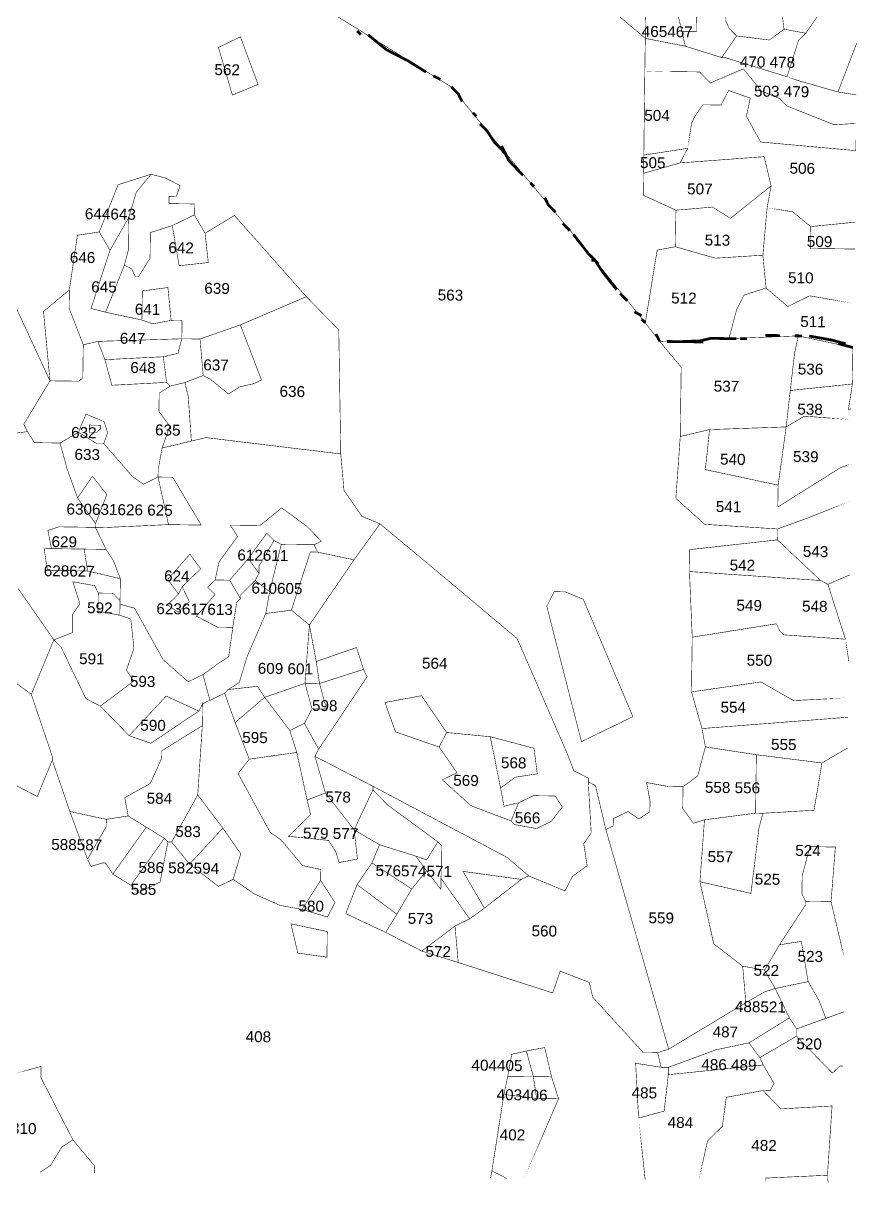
# Model space of a CAD drawing. Header units: metres. Extents: x 259278 to 277237, y 2171369 to 2185379.
# Drawn here: x 276242 to 277166, y 2171369 to 2172629 of the extents above; entities that cross this region are included whole.
import ezdxf

# ---------------------------------------------------------------- set-up
doc = ezdxf.new("R2010")
doc.units = ezdxf.units.M
doc.header["$MEASUREMENT"] = 0
for name, color, linetype in [('RIVER @ 1', 4, 'Continuous'), ('SURVEY NO.', 7, 'Continuous'), ('SURVEY PLOT BOUNDARY', 35, 'Continuous'), ('VILLAGE BOUNDARY', 212, 'Continuous')]:
    doc.layers.add(name, color=color, linetype=linetype)
doc.styles.add('PDF Arial', font='arial.ttf')

msp = doc.modelspace()

# ---------------------------------------------------------------- hatches: boundary and pattern name
at = {"layer": 'RIVER @ 1'}
h = msp.add_hatch(dxfattribs=at)
h.set_pattern_fill('DASH', color=256, scale=11.894434, angle=-0.7456)
h.set_pattern_definition([(359.25436, (257896.262, 2170850.366), (38.253085, 37.270174), [37.76483, -37.76483])])
edge = h.paths.add_edge_path()
edge.add_line((277165.7, 2174242.7), (277165.8, 2174247.5))
edge.add_line((277165.8, 2174247.5), (277094.3, 2174236.5))
edge.add_line((277094.3, 2174236.5), (276999, 2174225.9))
edge.add_line((276999, 2174225.9), (276955.4, 2174230.4))
edge.add_line((276955.4, 2174230.4), (276872.3, 2174239.4))
edge.add_line((276872.3, 2174239.4), (276702.2, 2174273.3))
edge.add_line((276702.2, 2174273.3), (276619.2, 2174294.3))
edge.add_line((276619.2, 2174294.3), (276559.9, 2174303))
edge.add_line((276559.9, 2174303), (276468.8, 2174312.1))
edge.add_line((276468.8, 2174312.1), (276397.5, 2174313))
edge.add_line((276397.5, 2174313), (276314.1, 2174302.2))
edge.add_line((276314.1, 2174302.2), (276274.3, 2174294.8))
edge.add_line((276274.3, 2174294.8), (276234.5, 2174279.4))
edge.add_line((276234.5, 2174279.4), (276202.4, 2174252.1))
edge.add_line((276202.4, 2174252.1), (276174.2, 2174216.8))
edge.add_line((276174.2, 2174216.8), (276142, 2174181.5))
edge.add_line((276142, 2174181.5), (276130, 2174173.7))
edge.add_line((276130, 2174173.7), (276126, 2174169.8))
edge.add_line((276126, 2174169.8), (276110, 2174158.1))
edge.add_line((276110, 2174158.1), (276038.3, 2174131.3))
edge.add_line((276038.3, 2174131.3), (275879.1, 2174085.8))
edge.add_line((275879.1, 2174085.8), (275719.8, 2174032.3))
edge.add_line((275719.8, 2174032.3), (275664, 2174009.3))
edge.add_line((275664, 2174009.3), (275624.1, 2173993.9))
edge.add_line((275624.1, 2173993.9), (275560.1, 2173947.2))
edge.add_line((275560.1, 2173947.2), (275544.1, 2173935.5))
edge.add_line((275544.1, 2173935.5), (275496, 2173896.5))
edge.add_line((275496, 2173896.5), (275459.9, 2173869.2))
edge.add_line((275459.9, 2173869.2), (275439.9, 2173849.6))
edge.add_line((275439.9, 2173849.6), (275420, 2173845.9))
edge.add_line((275420, 2173845.9), (275408.1, 2173846.1))
edge.add_line((275408.1, 2173846.1), (275396.4, 2173858.1))
edge.add_line((275396.4, 2173858.1), (275388.7, 2173882))
edge.add_line((275388.7, 2173882), (275377.5, 2173929.7))
edge.add_line((275377.5, 2173929.7), (275378.1, 2173981.3))
edge.add_line((275378.1, 2173981.3), (275387.4, 2174080.3))
edge.add_line((275387.4, 2174080.3), (275392.1, 2174139.7))
edge.add_line((275392.1, 2174139.7), (275393, 2174211.1))
edge.add_line((275393, 2174211.1), (275390.2, 2174298.4))
edge.add_line((275390.2, 2174298.4), (275391, 2174361.8))
edge.add_line((275391, 2174361.8), (275403.7, 2174421.1))
edge.add_line((275403.7, 2174421.1), (275424.2, 2174472.4))
edge.add_line((275424.2, 2174472.4), (275452.3, 2174520.8))
edge.add_line((275452.3, 2174520.8), (275460.7, 2174535.4))
edge.add_line((275460.7, 2174535.4), (275476.8, 2174555))
edge.add_line((275476.8, 2174555), (275480.9, 2174562.9))
edge.add_line((275480.9, 2174562.9), (275488.9, 2174574.7))
edge.add_line((275488.9, 2174574.7), (275505.3, 2174610.1))
edge.add_line((275505.3, 2174610.1), (275513.7, 2174649.7))
edge.add_line((275513.7, 2174649.7), (275514.6, 2174721))
edge.add_line((275514.6, 2174721), (275492.4, 2174840.3))
edge.add_line((275492.4, 2174840.3), (275446.7, 2174983.6))
edge.add_line((275446.7, 2174983.6), (275407.9, 2175047.6))
edge.add_line((275407.9, 2175047.6), (275357.3, 2175119.6))
edge.add_line((275357.3, 2175119.6), (275279, 2175196))
edge.add_line((275279, 2175196), (275208.6, 2175272.3))
edge.add_line((275208.6, 2175272.3), (275173.4, 2175312.4))
edge.add_line((275173.4, 2175312.4), (275177.3, 2175308.4))
edge.add_line((275177.3, 2175308.4), (275103.1, 2175392.6))
edge.add_line((275103.1, 2175392.6), (274982, 2175529))
edge.add_line((274982, 2175529), (274892.4, 2175657.1))
edge.add_line((274892.4, 2175657.1), (274853.7, 2175728.9))
edge.add_line((274853.7, 2175728.9), (274811.4, 2175824.7))
edge.add_line((274811.4, 2175824.7), (274773.2, 2175936.2))
edge.add_line((274773.2, 2175936.2), (274761.7, 2175972))
edge.add_line((274761.7, 2175972), (274754.8, 2175997.5))
edge.add_line((274754.8, 2175997.5), (274750.2, 2175996))
edge.add_line((274750.2, 2175996), (274698.1, 2175957))
edge.add_line((274698.1, 2175957), (274721, 2175889.3))
edge.add_line((274721, 2175889.3), (274744.1, 2175837.4))
edge.add_line((274744.1, 2175837.4), (274798.1, 2175721.7))
edge.add_line((274798.1, 2175721.7), (274805.9, 2175705.8))
edge.add_line((274805.9, 2175705.8), (274817.5, 2175685.8))
edge.add_line((274817.5, 2175685.8), (274863.9, 2175594))
edge.add_line((274863.9, 2175594), (274863.8, 2175590))
edge.add_line((274863.8, 2175590), (274871.6, 2175578))
edge.add_line((274871.6, 2175578), (274914.4, 2175518))
edge.add_line((274914.4, 2175518), (274996.2, 2175401.9))
edge.add_line((274996.2, 2175401.9), (275097.7, 2175285.6))
edge.add_line((275097.7, 2175285.6), (275183.8, 2175197.2))
edge.add_line((275183.8, 2175197.2), (275219, 2175161.1))
edge.add_line((275219, 2175161.1), (275281.7, 2175100.8))
edge.add_line((275281.7, 2175100.8), (275289.5, 2175092.8))
edge.add_line((275289.5, 2175092.8), (275324.6, 2175044.7))
edge.add_line((275324.6, 2175044.7), (275332.4, 2175036.7))
edge.add_line((275332.4, 2175036.7), (275355.8, 2175008.6))
edge.add_line((275355.8, 2175008.6), (275359.6, 2174992.7))
edge.add_line((275359.6, 2174992.7), (275375.1, 2174964.8))
edge.add_line((275375.1, 2174964.8), (275378.9, 2174952.8))
edge.add_line((275378.9, 2174952.8), (275401.9, 2174893))
edge.add_line((275401.9, 2174893), (275420.7, 2174817.4))
edge.add_line((275420.7, 2174817.4), (275424.3, 2174789.6))
edge.add_line((275424.3, 2174789.6), (275424.1, 2174769.8))
edge.add_line((275424.1, 2174769.8), (275427.6, 2174738))
edge.add_line((275427.6, 2174738), (275427.5, 2174726.1))
edge.add_line((275427.5, 2174726.1), (275422.9, 2174682.6))
edge.add_line((275422.9, 2174682.6), (275401.9, 2174591.6))
edge.add_line((275401.9, 2174591.6), (275381.3, 2174532.4))
edge.add_line((275381.3, 2174532.4), (275373, 2174500.8))
edge.add_line((275373, 2174500.8), (275364.5, 2174473.1))
edge.add_line((275364.5, 2174473.1), (275352.3, 2174433.7))
edge.add_line((275352.3, 2174433.7), (275343.9, 2174394.1))
edge.add_line((275343.9, 2174394.1), (275343.9, 2174398.1))
edge.add_line((275343.9, 2174398.1), (275326.9, 2174307.1))
edge.add_line((275326.9, 2174307.1), (275309.8, 2174216.1))
edge.add_line((275309.8, 2174216.1), (275309.8, 2174212.2))
edge.add_line((275309.8, 2174212.2), (275288.2, 2174077.6))
edge.add_line((275288.2, 2174077.6), (275279.4, 2174014.3))
edge.add_line((275279.4, 2174014.3), (275274.9, 2173970.7))
edge.add_line((275274.9, 2173970.7), (275274.9, 2173966.8))
edge.add_line((275274.9, 2173966.8), (275264.8, 2173804.3))
edge.add_line((275264.8, 2173804.3), (275260.1, 2173744.9))
edge.add_line((275260.1, 2173744.9), (275254.1, 2173590.3))
edge.add_line((275254.1, 2173590.3), (275245, 2173499.2))
edge.add_line((275245, 2173499.2), (275236.4, 2173451.7))
edge.add_line((275236.4, 2173451.7), (275236.4, 2173447.8))
edge.add_line((275236.4, 2173447.8), (275232, 2173416.1))
edge.add_line((275232, 2173416.1), (275207, 2173321.3))
edge.add_line((275207, 2173321.3), (275194.5, 2173277.8))
edge.add_line((275194.5, 2173277.8), (275190.3, 2173258))
edge.add_line((275190.3, 2173258), (275169.3, 2173167.1))
edge.add_line((275169.3, 2173167.1), (275152.3, 2173076.1))
edge.add_line((275152.3, 2173076.1), (275147.6, 2173040.8))
edge.add_line((275147.6, 2173040.8), (275143.4, 2173008.8))
edge.add_line((275143.4, 2173008.8), (275109.1, 2172807))
edge.add_line((275109.1, 2172807), (275095.7, 2172688.2))
edge.add_line((275095.7, 2172688.2), (275086.6, 2172601.1))
edge.add_line((275086.6, 2172601.1), (275086.2, 2172573.4))
edge.add_line((275086.2, 2172573.4), (275081.3, 2172502))
edge.add_line((275081.3, 2172502), (275084.7, 2172458.4))
edge.add_line((275084.7, 2172458.4), (275084.2, 2172418.7))
edge.add_line((275084.2, 2172418.7), (275091.4, 2172363.1))
edge.add_line((275091.4, 2172363.1), (275105.5, 2172224.1))
edge.add_line((275105.5, 2172224.1), (275127.2, 2172065.2))
edge.add_line((275127.2, 2172065.2), (275134.6, 2172025.5))
edge.add_line((275134.6, 2172025.5), (275164.6, 2171894.2))
edge.add_line((275164.6, 2171894.2), (275198.2, 2171735.2))
edge.add_line((275198.2, 2171735.2), (275213.4, 2171679.5))
edge.add_line((275213.4, 2171679.5), (275246.9, 2171512.5))
edge.add_line((275246.9, 2171512.5), (275246.9, 2171516.5))
edge.add_line((275246.9, 2171516.5), (275269.3, 2171409.1))
edge.add_line((275269.3, 2171409.1), (275271.2, 2171397.2))

# ---------------------------------------------------------------- linework, layer by layer
at = {"layer": 'SURVEY PLOT BOUNDARY', "lineweight": 18, "const_width": 0.595}
for points in [[(276971.1, 2172691.6), (276947.2, 2172687.9), (276947.1, 2172676), (276950.8, 2172660.1), (276950.7, 2172648.2), (276938.7, 2172644.4), (276918.9, 2172640.7), (276918.6, 2172620.9), (276918.5, 2172613), (276851.8, 2172669.3), (276876, 2172696.8), (276900, 2172712.3), (276920, 2172724), (276936, 2172735.7), (276955.8, 2172735.4)], [(276958.3, 2172620.4), (276954.5, 2172636.3), (276950.7, 2172648.2), (276950.8, 2172660.1), (276947.1, 2172676), (276947.2, 2172687.9), (276971.1, 2172691.6), (276971, 2172687.6), (276991, 2172699.3), (276995, 2172703.2), (276994.8, 2172687.3), (276986.6, 2172667.6), (276990.5, 2172659.6), (276990.3, 2172647.7), (276974.4, 2172644), (276974.1, 2172620.2)], [(277002.9, 2172703.1), (277002.9, 2172699.1), (277006.6, 2172675.3), (277006.3, 2172655.4), (277006.1, 2172639.6), (277006, 2172635.6), (277006, 2172631.7), (277009.8, 2172623.7), (277017.7, 2172615.6), (277001.5, 2172592.1), (276962, 2172604.5), (276958.3, 2172620.4), (276974.1, 2172620.2), (276974.4, 2172644), (276990.3, 2172647.7), (276990.5, 2172659.6), (276986.6, 2172667.6), (276994.8, 2172687.3), (276995, 2172703.2), (277003, 2172707)], [(277145.1, 2172657.6), (277109.2, 2172642.2), (277093, 2172618.6), (277069.3, 2172622.9), (277065.7, 2172650.7), (277049.8, 2172650.9), (277042.1, 2172666.9), (277026.3, 2172667.1), (277022.4, 2172675.1), (277034.4, 2172682.8), (277054.2, 2172682.6), (277149.2, 2172669.4)], [(277049.8, 2172650.9), (277065.7, 2172650.7), (277069.3, 2172622.9), (277053.3, 2172611.2), (277017.7, 2172615.6), (277009.8, 2172623.7), (277006, 2172631.7), (277006, 2172635.6), (277006.1, 2172639.6), (277026.2, 2172659.1), (277033.9, 2172647.1)], [(276918.5, 2172613), (276918.6, 2172620.9), (276918.9, 2172640.7), (276938.7, 2172644.4), (276950.7, 2172648.2), (276954.5, 2172636.3), (276958.3, 2172620.4), (276962, 2172604.5)], [(276497.6, 2172562.9), (276478.4, 2172614.7), (276454.5, 2172603.1), (276469.7, 2172551.4)], [(276497.6, 2172562.9), (276469.7, 2172551.4), (276454.5, 2172603.1), (276478.4, 2172614.7)], [(277093, 2172618.6), (277085, 2172610.8), (277072.6, 2172571.3), (277005.5, 2172592), (277001.5, 2172592.1), (277017.7, 2172615.6), (277053.3, 2172611.2), (277069.3, 2172622.9)], [(277072.6, 2172571.3), (277084.4, 2172567.2), (277127.9, 2172554.7), (277147.7, 2172551.6), (277127.9, 2172554.7), (277148.4, 2172608), (277127.9, 2172554.7), (277084.4, 2172567.2)], [(276918, 2172577.3), (276977.5, 2172576.5), (276989.2, 2172564.5), (277025.1, 2172579.9), (277044.6, 2172555.8), (277064.4, 2172547.6), (277072.2, 2172539.6), (277123.5, 2172519.1), (277147.3, 2172520.5), (277123.5, 2172519.1), (277072.2, 2172539.6), (277064.4, 2172547.6), (277044.6, 2172555.8), (277025.1, 2172579.9), (276989.2, 2172564.5), (276977.5, 2172576.5)], [(276964.5, 2172493.4), (276968.9, 2172521.1), (276972.9, 2172529), (276981, 2172540.8), (277000.8, 2172540.5), (277009, 2172556.3), (277032.6, 2172548), (277028.4, 2172528.3), (277043.9, 2172500.3), (277146.9, 2172491), (277147, 2172502.9), (277146.9, 2172491), (277043.9, 2172500.3), (277028.4, 2172528.3), (277032.6, 2172548), (277009, 2172556.3), (277000.8, 2172540.5), (276981, 2172540.8), (276972.9, 2172529), (276968.9, 2172521.1)], [(276956.4, 2172477.6), (276916.6, 2172466.3), (276916.9, 2172486.1), (276964.5, 2172493.4)], [(277055.2, 2172452.6), (277011.1, 2172417.4), (276991.5, 2172429.6), (276951.8, 2172426.2), (276916.3, 2172442.5), (276916.6, 2172466.3), (276956.4, 2172477.6), (277047.7, 2172484.4)], [(276325, 2172402.6), (276345.5, 2172453.9), (276381.3, 2172465.3), (276365.2, 2172445.7), (276356.9, 2172418), (276336.6, 2172382.6)], [(276428.3, 2172421.1), (276404.4, 2172409.5), (276380.5, 2172401.9), (276380.2, 2172374.1), (276368, 2172354.4), (276364, 2172354.5), (276360.2, 2172362.5), (276352.3, 2172366.5), (276356.5, 2172382.3), (276356.9, 2172418), (276365.2, 2172445.7), (276381.3, 2172465.3), (276397.1, 2172461.1), (276412.9, 2172453), (276408.8, 2172441.1), (276400.8, 2172441.3), (276400.7, 2172433.3), (276428.5, 2172433)], [(277050.9, 2172428.8), (277046.3, 2172377.3), (276994.7, 2172374), (276951.2, 2172386.5), (276951.8, 2172426.2), (276991.5, 2172429.6), (277011.1, 2172417.4), (277055.2, 2172452.6)], [(277050.9, 2172428.8), (277078.6, 2172424.5), (277098.2, 2172408.4), (277097.9, 2172384.6), (277145.5, 2172384), (277097.9, 2172384.6), (277098.2, 2172408.4), (277145.9, 2172413.1), (277098.2, 2172408.4), (277078.6, 2172424.5)], [(276352.3, 2172366.5), (276331.8, 2172315.3), (276316, 2172319.4), (276336.6, 2172382.6), (276356.9, 2172418), (276356.5, 2172382.3)], [(276550.1, 2172332.2), (276478.3, 2172301.5), (276434.5, 2172286.2), (276414.7, 2172286.4), (276415, 2172306.2), (276403.1, 2172306.4), (276399.6, 2172342.1), (276371.8, 2172338.5), (276371.3, 2172306.8), (276331.8, 2172315.3), (276352.3, 2172366.5), (276360.2, 2172362.5), (276364, 2172354.5), (276368, 2172354.4), (276380.2, 2172374.1), (276380.5, 2172401.9), (276404.4, 2172409.5), (276411.8, 2172365.8), (276443.5, 2172369.3), (276440, 2172401.1), (276471.9, 2172420.5)], [(276440, 2172401.1), (276443.5, 2172369.3), (276411.8, 2172365.8), (276404.4, 2172409.5), (276428.3, 2172421.1)], [(276323.5, 2172283.6), (276307.6, 2172279.9), (276292.2, 2172319.7), (276292.5, 2172339.6), (276301.2, 2172398.9), (276325, 2172402.6), (276336.6, 2172382.6), (276316, 2172319.4), (276331.8, 2172315.3), (276371.3, 2172306.8), (276383.2, 2172302.7), (276403.1, 2172306.4), (276415, 2172306.2), (276414.7, 2172286.4)], [(277009.4, 2172286.6), (276934.1, 2172283.6), (276918.5, 2172303.7), (276931.4, 2172382.8), (276951.2, 2172386.5), (276994.7, 2172374), (277046.3, 2172377.3), (277049.8, 2172341.6), (277025.9, 2172334), (277017.8, 2172318.2)], [(276307.6, 2172279.9), (276307.1, 2172244.2), (276303.1, 2172240.3), (276279.3, 2172240.6), (276271.4, 2172240.7), (276264.4, 2172316.1), (276292.5, 2172339.6), (276292.2, 2172319.7)], [(276403.1, 2172306.4), (276383.2, 2172302.7), (276371.3, 2172306.8), (276371.8, 2172338.5), (276399.6, 2172342.1)], [(277144.7, 2172324.8), (277097.3, 2172333.1), (277073.3, 2172321.5), (277049.8, 2172341.6), (277073.3, 2172321.5), (277097.3, 2172333.1)], [(276587.5, 2172161.2), (276441, 2172179), (276425.1, 2172175.2), (276421.8, 2172222.9), (276418, 2172238.8), (276438, 2172246.5), (276445.8, 2172242.4), (276465.5, 2172226.3), (276477.4, 2172234.1), (276493.4, 2172237.8), (276501.3, 2172241.7), (276478.3, 2172301.5), (276550.1, 2172332.2), (276585.3, 2172296.1)], [(276434.5, 2172286.2), (276478.3, 2172301.5), (276501.3, 2172241.7), (276493.4, 2172237.8), (276477.4, 2172234.1), (276465.5, 2172226.3), (276445.8, 2172242.4), (276438, 2172246.5)], [(276394.6, 2172266.9), (276331.1, 2172263.7), (276323.5, 2172283.6), (276414.7, 2172286.4), (276410.5, 2172270.6)], [(276434.5, 2172286.2), (276438, 2172246.5), (276418, 2172238.8), (276402.1, 2172235), (276398.2, 2172239), (276394.6, 2172266.9), (276410.5, 2172270.6), (276414.7, 2172286.4)], [(277076.1, 2172230.2), (277071.6, 2172190.6), (276988.3, 2172187.7), (276956.5, 2172180.2), (276957.5, 2172255.6), (276934.1, 2172283.6), (277009.4, 2172286.6), (277084.8, 2172289.6), (277080.6, 2172269.8)], [(277143.6, 2172237.3), (277076.1, 2172230.2), (277080.6, 2172269.8), (277084.8, 2172289.6), (277144.1, 2172276.9), (277144, 2172269)], [(276402.1, 2172235), (276390.1, 2172227.3), (276389.9, 2172207.4), (276401.6, 2172191.4), (276393.3, 2172167.7), (276389, 2172144), (276388.9, 2172136.1), (276373, 2172128.3), (276361.2, 2172136.4), (276329.9, 2172172.5), (276334.1, 2172184.4), (276330.3, 2172196.3), (276310.5, 2172204.5), (276302.4, 2172184.8), (276282.4, 2172173.1), (276254.6, 2172173.5), (276246.9, 2172185.5), (276243, 2172193.5), (276271.4, 2172240.7), (276279.3, 2172240.6), (276303.1, 2172240.3), (276307.1, 2172244.2), (276307.6, 2172279.9), (276323.5, 2172283.6), (276331.1, 2172263.7), (276338.7, 2172235.9), (276398.2, 2172239)], [(276398.2, 2172239), (276338.7, 2172235.9), (276331.1, 2172263.7), (276394.6, 2172266.9)], [(276393.3, 2172167.7), (276401.6, 2172191.4), (276389.9, 2172207.4), (276390.1, 2172227.3), (276402.1, 2172235), (276418, 2172238.8), (276421.8, 2172222.9), (276425.1, 2172175.2)], [(277143.2, 2172210.4), (277139.3, 2172209.6), (277143.6, 2172237.3), (277139.3, 2172209.6)], [(276330.3, 2172196.3), (276334.1, 2172184.4), (276329.9, 2172172.5), (276322, 2172172.6), (276302.4, 2172184.8), (276310.5, 2172204.5)], [(277143.1, 2172198.4), (277091.6, 2172202.3), (277071.6, 2172190.6), (277091.6, 2172202.3)], [(276388.9, 2172136.1), (276400.2, 2172084.4), (276332.7, 2172081.3), (276320.8, 2172081.4), (276320.9, 2172085.4), (276333.2, 2172117), (276317.6, 2172137), (276301.4, 2172113.4), (276289.9, 2172145.3), (276282.4, 2172173.1), (276302.4, 2172184.8), (276322, 2172172.6), (276329.9, 2172172.5), (276361.2, 2172136.4), (276373, 2172128.3)], [(276326.2, 2172188.4), (276326.2, 2172192.4), (276314.3, 2172192.6), (276314.2, 2172184.6), (276322.2, 2172184.5)], [(276326.2, 2172188.4), (276322.2, 2172184.5), (276314.2, 2172184.6), (276314.3, 2172192.6), (276326.2, 2172192.4)], [(277062.9, 2172127.3), (276983.8, 2172144.2), (276988.3, 2172187.7), (277071.6, 2172190.6)], [(276587.5, 2172161.2), (276591, 2172121.5), (276610.4, 2172093.5), (276630.1, 2172085.3), (276601.9, 2172046.1), (276562.3, 2172054.5), (276558.5, 2172062.5), (276566.5, 2172066.3), (276550.8, 2172082.4), (276523.3, 2172102.6), (276499.3, 2172083.1), (276467.6, 2172083.5), (276475.3, 2172071.5), (276455.2, 2172044), (276450.9, 2172024.2), (276442.9, 2172016.4), (276450.7, 2172008.4), (276430.6, 2171984.8), (276454.2, 2171972.6), (276470.1, 2171972.4), (276465.7, 2171940.8), (276453.7, 2171933), (276437.7, 2171921.3), (276421.7, 2171913.6), (276394.3, 2171937.7), (276363.3, 2171993.6), (276347.5, 2171997.8), (276347.6, 2172001.8), (276347.9, 2172025.6), (276340.2, 2172045.5), (276332.4, 2172057.5), (276320.8, 2172081.4), (276332.7, 2172081.3), (276400.2, 2172084.4), (276435.8, 2172083.9), (276404.8, 2172135.9), (276388.9, 2172136.1), (276389, 2172144), (276393.3, 2172167.7), (276425.1, 2172175.2), (276441, 2172179)], [(277142.5, 2172150.5), (277130.5, 2172146.2), (277062.5, 2172103.5), (277062.9, 2172127.3), (277062.5, 2172103.5), (277130.5, 2172146.2)], [(276320.9, 2172085.4), (276301.4, 2172113.4), (276317.6, 2172137), (276333.2, 2172117)], [(276400.2, 2172084.4), (276388.9, 2172136.1), (276404.8, 2172135.9), (276435.8, 2172083.9)], [(277141.9, 2172110.2), (277094.1, 2172091.2), (277062.2, 2172079.7), (277094.1, 2172091.2)], [(276558.5, 2172062.5), (276522.8, 2172062.9), (276514.9, 2172067), (276507.1, 2172075), (276486.9, 2172047.5), (276466.8, 2172024), (276450.9, 2172024.2), (276455.2, 2172044), (276475.3, 2172071.5), (276467.6, 2172083.5), (276499.3, 2172083.1), (276523.3, 2172102.6), (276550.8, 2172082.4), (276566.5, 2172066.3)], [(276856.5, 2171804.8), (276859.7, 2171749.3), (276851.6, 2171737.5), (276855.3, 2171713.6), (276839.3, 2171701.9), (276831.1, 2171686.2), (276791.7, 2171702.6), (276768.2, 2171722.7), (276622.5, 2171799.9), (276559.4, 2171832.5), (276563.5, 2171840.3), (276616.1, 2171919), (276612.2, 2171927), (276604.6, 2171950.8), (276560.8, 2171935.6), (276553.4, 2171975.3), (276601.9, 2172046.1), (276630.1, 2172085.3), (276692.9, 2172033), (276779.2, 2171960.5), (276833.1, 2171836.8), (276840.8, 2171816.9), (276856.5, 2171808.8)], [(276320.8, 2172081.4), (276332.4, 2172057.5), (276308.6, 2172057.8), (276273, 2172058.3), (276269.2, 2172078.1), (276281.2, 2172082)], [(276514.9, 2172067), (276498.7, 2172039.5), (276498.6, 2172031.5), (276486.9, 2172047.5), (276507.1, 2172075)], [(276308.6, 2172057.8), (276312.3, 2172034), (276268.7, 2172034.5), (276265, 2172058.4), (276273, 2172058.3)], [(276332.4, 2172057.5), (276340.2, 2172045.5), (276347.9, 2172025.6), (276312.3, 2172034), (276308.6, 2172057.8)], [(276522.8, 2172062.9), (276510.2, 2172011.6), (276494.5, 2172023.7), (276498.6, 2172031.5), (276498.7, 2172039.5), (276514.9, 2172067)], [(276562.3, 2172054.5), (276554.4, 2172054.6), (276533.8, 2171991.4), (276506, 2171987.8), (276510.2, 2172011.6), (276522.8, 2172062.9), (276558.5, 2172062.5)], [(277109.1, 2172023.6), (276966.5, 2172033.4), (276966.8, 2172057.2), (277062.1, 2172067.8)], [(276411.1, 2172008.9), (276399, 2171997.1), (276410.8, 2171989.1), (276414.8, 2171993), (276422.9, 2172000.8), (276419, 2172008.8), (276415.1, 2172016.8), (276435.2, 2172036.3), (276423.5, 2172052.3), (276399.4, 2172024.9)], [(276415.1, 2172016.8), (276411.1, 2172008.9), (276399.4, 2172024.9), (276423.5, 2172052.3), (276435.2, 2172036.3)], [(276498.6, 2172031.5), (276494.5, 2172023.7), (276486.5, 2172015.8), (276478.5, 2172008), (276478.4, 2172004), (276466.8, 2172024), (276486.9, 2172047.5)], [(276601.9, 2172046.1), (276553.4, 2171975.3), (276533.8, 2171991.4), (276554.4, 2172054.6), (276562.3, 2172054.5)], [(277117, 2172019.5), (277136, 2171959.8), (277068.7, 2171964.6), (277064.8, 2171968.7), (277060.9, 2171976.6), (276969.5, 2171962), (276966.5, 2172033.4), (277109.1, 2172023.6)], [(276347.3, 2171985.9), (276359.2, 2171981.8), (276362.7, 2171950), (276354.5, 2171926.3), (276362.3, 2171914.3), (276326.2, 2171887.1), (276310.5, 2171895.2), (276283.5, 2171951.1), (276275.6, 2171959.1), (276295.6, 2171966.8), (276295.8, 2171986.6), (276303.9, 2171998.4), (276296.3, 2172022.3), (276320, 2172018), (276323.9, 2172010), (276323.6, 2171990.2)], [(276466.8, 2172024), (276478.4, 2172004), (276474.4, 2172000.1), (276470.1, 2171972.4), (276454.2, 2171972.6), (276430.6, 2171984.8), (276450.7, 2172008.4), (276442.9, 2172016.4), (276450.9, 2172024.2)], [(276510.2, 2172011.6), (276506, 2171987.8), (276485.5, 2171940.5), (276477.2, 2171912.8), (276465.2, 2171905.1), (276461.2, 2171901.2), (276445.3, 2171893.4), (276437.7, 2171921.3), (276453.7, 2171933), (276465.7, 2171940.8), (276470.1, 2171972.4), (276474.4, 2172000.1), (276478.4, 2172004), (276478.5, 2172008), (276486.5, 2172015.8), (276494.5, 2172023.7)], [(276347.5, 2171997.8), (276347.3, 2171985.9), (276323.6, 2171990.2), (276323.9, 2172010), (276339.7, 2172009.8), (276347.6, 2172001.8)], [(276411.1, 2172008.9), (276415.1, 2172016.8), (276419, 2172008.8), (276422.9, 2172000.8), (276414.8, 2171993), (276410.8, 2171989.1), (276399, 2171997.1)], [(276905, 2171875.6), (276851.1, 2172003.2), (276831.4, 2172011.3), (276819.5, 2172011.5), (276811.4, 2171995.7), (276849.1, 2171848.5)], [(276905, 2171875.6), (276849.1, 2171848.5), (276811.4, 2171995.7), (276819.5, 2172011.5), (276831.4, 2172011.3), (276851.1, 2172003.2)], [(276437.7, 2171921.3), (276445.3, 2171893.4), (276437.3, 2171889.6), (276433.2, 2171881.7), (276397.7, 2171898), (276357.5, 2171854.9), (276326.2, 2171887.1), (276362.3, 2171914.3), (276354.5, 2171926.3), (276362.7, 2171950), (276359.2, 2171981.8), (276347.3, 2171985.9), (276347.5, 2171997.8), (276363.3, 2171993.6), (276394.3, 2171937.7), (276421.7, 2171913.6)], [(276553.4, 2171975.3), (276548.6, 2171911.9), (276504.8, 2171896.6), (276497, 2171908.6), (276465.2, 2171905.1), (276477.2, 2171912.8), (276485.5, 2171940.5), (276506, 2171987.8), (276533.8, 2171991.4)], [(276560.8, 2171935.6), (276564.4, 2171911.7), (276548.6, 2171911.9), (276553.4, 2171975.3)], [(276357.5, 2171854.9), (276381.2, 2171846.7), (276433.2, 2171881.7), (276437.3, 2171889.6), (276437, 2171865.8), (276393, 2171838.6), (276392.9, 2171830.7), (276380.6, 2171803.1), (276352.7, 2171787.6), (276356.4, 2171767.7), (276332.6, 2171764), (276293, 2171772.5), (276273.9, 2171828.3), (276274, 2171832.2), (276251.1, 2171899.9), (276275.6, 2171959.1), (276283.5, 2171951.1), (276310.5, 2171895.2), (276326.2, 2171887.1)], [(277136, 2171959.8), (277139.7, 2171936)], [(276612.2, 2171927), (276564.4, 2171911.7), (276560.8, 2171935.6), (276604.6, 2171950.8)], [(276196.1, 2171940.3), (276251.1, 2171899.9), (276274, 2171832.2), (276273.9, 2171828.3), (276257.6, 2171788.8), (276218.2, 2171809.2), (276206.1, 2171797.4), (276187.2, 2171869), (276172.2, 2171936.6), (276188, 2171928.5)], [(276548, 2171868.3), (276556.2, 2171884.1), (276572, 2171883.9), (276564.4, 2171911.7), (276612.2, 2171927), (276616.1, 2171919), (276563.5, 2171840.3)], [(276504.8, 2171896.6), (276472.7, 2171869.3), (276461.2, 2171901.2), (276465.2, 2171905.1), (276497, 2171908.6)], [(276532.1, 2171860.6), (276504.8, 2171896.6), (276548.6, 2171911.9), (276556.2, 2171884.1), (276548, 2171868.3)], [(276556.2, 2171884.1), (276548.6, 2171911.9), (276564.4, 2171911.7), (276572, 2171883.9)], [(277139.1, 2171896.1), (277079.6, 2171893.1), (277044.2, 2171913.4), (276968.7, 2171902.5), (277044.2, 2171913.4), (277079.6, 2171893.1)], [(276433.2, 2171881.7), (276381.2, 2171846.7), (276357.5, 2171854.9), (276397.7, 2171898)], [(276565.6, 2171697.6), (276545.4, 2171666.1), (276521.7, 2171670.4), (276494.1, 2171682.6), (276482.3, 2171690.7), (276470.5, 2171698.8), (276478.8, 2171726.5), (276459.3, 2171754.5), (276432, 2171790.5), (276437, 2171865.8), (276437.3, 2171889.6), (276445.3, 2171893.4), (276461.2, 2171901.2), (276472.7, 2171869.3), (276488, 2171829.4), (276475.9, 2171813.7), (276510.8, 2171749.8), (276522.6, 2171741.7), (276546, 2171713.7), (276565.8, 2171709.5)], [(276539.7, 2171836.7), (276488, 2171829.4), (276472.7, 2171869.3), (276504.8, 2171896.6), (276532.1, 2171860.6)], [(276702.5, 2171858.4), (276694.4, 2171842.6), (276647, 2171859.1), (276635.5, 2171891), (276675.3, 2171898.4)], [(276694.4, 2171842.6), (276713.8, 2171814.6), (276697.9, 2171806.9), (276729.2, 2171778.7), (276772.6, 2171762.3), (276776.5, 2171758.3), (276800.3, 2171754), (276816.2, 2171761.7), (276828.3, 2171777.4), (276820.6, 2171789.4), (276796.8, 2171789.7), (276780.8, 2171782), (276764.9, 2171778.2), (276761.2, 2171798.1), (276777.2, 2171809.8), (276801.1, 2171813.5), (276797.5, 2171841.3), (276750, 2171853.8), (276702.5, 2171858.4), (276675.3, 2171898.4), (276635.5, 2171891), (276647, 2171859.1)], [(276570.8, 2171792.7), (276550.9, 2171785), (276539.7, 2171836.7), (276532.1, 2171860.6), (276548, 2171868.3), (276563.5, 2171840.3), (276559.4, 2171832.5)], [(276432, 2171790.5), (276403.6, 2171739.3), (276399.6, 2171739.4), (276395.7, 2171743.4), (276376.1, 2171755.5), (276356.4, 2171767.7), (276352.7, 2171787.6), (276380.6, 2171803.1), (276392.9, 2171830.7), (276393, 2171838.6), (276437, 2171865.8)], [(276750, 2171853.8), (276761.2, 2171798.1), (276764.9, 2171778.2), (276780.8, 2171782), (276772.6, 2171762.3), (276729.2, 2171778.7), (276697.9, 2171806.9), (276713.8, 2171814.6), (276694.4, 2171842.6), (276702.5, 2171858.4)], [(276761.2, 2171798.1), (276750, 2171853.8), (276797.5, 2171841.3), (276801.1, 2171813.5), (276777.2, 2171809.8)], [(276622.4, 2171796), (276602, 2171752.6), (276570.8, 2171792.7), (276559.4, 2171832.5), (276622.5, 2171799.9)], [(277038.4, 2171770.7), (276982.8, 2171763.5), (276970.8, 2171759.7), (276959.2, 2171775.7), (276959.5, 2171799.5), (276975.5, 2171811.2), (276983.8, 2171842.8), (277039.2, 2171834.2)], [(277110.5, 2171825.3), (277101.9, 2171773.9), (277046.3, 2171770.6), (277038.4, 2171770.7), (277039.2, 2171834.2)], [(276605.6, 2171720.8), (276585.7, 2171717.1), (276581.9, 2171729.1), (276574.1, 2171741.1), (276530.6, 2171745.6), (276554.7, 2171769.1), (276550.9, 2171785), (276570.8, 2171792.7), (276602, 2171752.6)], [(276693, 2171739.5), (276680.9, 2171719.9), (276669.1, 2171724), (276629.6, 2171736.4), (276602, 2171752.6), (276622.4, 2171796), (276638.1, 2171779.9), (276665.6, 2171759.7)], [(276791.7, 2171702.6), (276783.7, 2171698.7), (276720.4, 2171707.4), (276743.6, 2171667.5), (276727.6, 2171655.8), (276696.5, 2171699.8), (276697, 2171735.5), (276693, 2171739.5), (276665.6, 2171759.7), (276638.1, 2171779.9), (276622.4, 2171796), (276622.5, 2171799.9), (276768.2, 2171722.7)], [(276875.6, 2171753), (276943.9, 2171514.2), (276931.9, 2171510.4), (276916.1, 2171510.6), (276861.3, 2171570.8), (276857.6, 2171586.7), (276826, 2171599), (276817.8, 2171575.3), (276715.1, 2171608.4), (276711.7, 2171648.1), (276727.6, 2171655.8), (276743.6, 2171667.5), (276783.7, 2171698.7), (276791.7, 2171702.6), (276831.1, 2171686.2), (276839.3, 2171701.9), (276855.3, 2171713.6), (276851.6, 2171737.5), (276859.7, 2171749.3), (276856.5, 2171804.8), (276864.3, 2171800.7)], [(277027.8, 2171564.7), (276943.9, 2171514.2), (276875.6, 2171753), (276883.6, 2171756.9), (276883.7, 2171764.8), (276899.6, 2171772.5), (276911.4, 2171764.4), (276923.4, 2171772.2), (276923.6, 2171784.1), (276919.9, 2171804), (276943.6, 2171799.7), (276959.5, 2171799.5), (276959.2, 2171775.7), (276970.8, 2171759.7), (276982.8, 2171763.5), (276977.9, 2171696.2), (276992.9, 2171628.6), (277024.3, 2171604.4)], [(276459.3, 2171754.5), (276423.1, 2171715.3), (276403.6, 2171739.3), (276432, 2171790.5)], [(276772.6, 2171762.3), (276780.8, 2171782), (276796.8, 2171789.7), (276820.6, 2171789.4), (276828.3, 2171777.4), (276816.2, 2171761.7), (276800.3, 2171754), (276776.5, 2171758.3)], [(276332.5, 2171756.1), (276312.2, 2171720.7), (276293, 2171772.5), (276332.6, 2171764)], [(276376.1, 2171755.5), (276339.7, 2171704.5), (276331.9, 2171716.5), (276328, 2171716.5), (276316, 2171712.7), (276312.2, 2171720.7), (276332.5, 2171756.1), (276332.6, 2171764), (276356.4, 2171767.7)], [(276977.9, 2171696.2), (276982.8, 2171763.5), (277038.4, 2171770.7), (277046.3, 2171770.6), (277042.1, 2171754.8), (277033.3, 2171683.5)], [(276395.7, 2171743.4), (276359.4, 2171692.3), (276339.7, 2171704.5), (276376.1, 2171755.5)], [(276391.1, 2171695.9), (276367.2, 2171684.3), (276359.4, 2171692.3), (276395.7, 2171743.4), (276399.6, 2171739.4)], [(276470.5, 2171698.8), (276454.5, 2171691.1), (276423.1, 2171715.3), (276459.3, 2171754.5), (276478.8, 2171726.5)], [(276680.7, 2171708), (276664.6, 2171688.3), (276621.4, 2171716.7), (276629.6, 2171736.4), (276669.1, 2171724)], [(276696.5, 2171699.8), (276696.3, 2171687.9), (276680.7, 2171708), (276669.1, 2171724), (276680.9, 2171719.9), (276693, 2171739.5), (276697, 2171735.5)], [(277135.4, 2171610.8), (277127.9, 2171642.7), (277120.4, 2171674.5), (277125.1, 2171733.9), (277097.4, 2171734.3), (277089, 2171702.6), (277088.8, 2171682.8), (277092.7, 2171674.8), (277092.6, 2171670.9), (277064.3, 2171627.6), (277092.6, 2171670.9), (277092.7, 2171674.8), (277120.4, 2171674.5), (277127.9, 2171642.7)], [(277120.4, 2171674.5), (277092.7, 2171674.8), (277088.8, 2171682.8), (277089, 2171702.6), (277097.4, 2171734.3), (277125.1, 2171733.9)], [(276664.6, 2171688.3), (276648.4, 2171660.8), (276605.2, 2171693.1), (276621.4, 2171716.7)], [(276680.7, 2171708), (276696.3, 2171687.9), (276696.5, 2171699.8), (276727.6, 2171655.8), (276711.7, 2171648.1), (276675.6, 2171620.8), (276636.3, 2171641.1), (276648.4, 2171660.8), (276664.6, 2171688.3)], [(276783.7, 2171698.7), (276743.6, 2171667.5), (276720.4, 2171707.4)], [(276581.2, 2171673.6), (276573, 2171657.8), (276545.4, 2171666.1), (276565.6, 2171697.6)], [(276648.4, 2171660.8), (276636.3, 2171641.1), (276592.9, 2171661.5), (276605.2, 2171693.1)], [(276533.3, 2171650.4), (276540.8, 2171618.6), (276572.5, 2171614.2), (276572.8, 2171642)], [(276572.8, 2171642), (276572.5, 2171614.2), (276540.8, 2171618.6), (276533.3, 2171650.4)], [(276711.7, 2171648.1), (276715.1, 2171608.4), (276675.6, 2171620.8)], [(277095.5, 2171587.6), (277059.7, 2171580.1), (277048.1, 2171600.1), (277064.3, 2171627.6), (277088.1, 2171631.3)], [(277059.7, 2171580.1), (277047.8, 2171576.3), (277027.8, 2171564.7), (277024.3, 2171604.4), (277048.1, 2171600.1)], [(276995.4, 2171513.5), (276943.6, 2171494.4), (276935.7, 2171494.5), (276931.9, 2171510.4), (276943.9, 2171514.2), (277027.8, 2171564.7), (277047.8, 2171576.3), (277059.7, 2171580.1), (277075.1, 2171548.2), (277031.2, 2171521)], [(277114.8, 2171547.7), (277082.9, 2171536.2), (277075.1, 2171548.2), (277059.7, 2171580.1), (277095.5, 2171587.6), (277107.1, 2171567.6)], [(277042.9, 2171505), (277031.2, 2171521), (277075.1, 2171548.2), (277082.9, 2171536.2), (277082.8, 2171528.2)], [(277133.9, 2171495.9), (277130, 2171495.9), (277121.9, 2171488.1), (277082.8, 2171528.2), (277121.9, 2171488.1), (277130, 2171495.9)], [(276786.7, 2171373.5), (276824.2, 2171460.2), (276800.4, 2171460.5), (276764.8, 2171465), (276751.8, 2171381.9), (276767.6, 2171373.7), (276751.8, 2171381.9), (276750.3, 2171374), (276751.8, 2171381.9), (276764.8, 2171465), (276769, 2171484.7), (276773.3, 2171508.5), (276789.2, 2171512.2), (276809.1, 2171515.9), (276816.6, 2171484.1), (276824.2, 2171460.2)], [(276809.1, 2171515.9), (276816.6, 2171484.1), (276796.8, 2171484.4), (276789.2, 2171512.2)], [(277046.7, 2171497), (276943.5, 2171486.4), (276943.6, 2171494.4), (276995.4, 2171513.5), (277031.2, 2171521), (277042.9, 2171505)], [(276789.2, 2171512.2), (276796.8, 2171484.4), (276769, 2171484.7), (276773.3, 2171508.5)], [(276939, 2171446.8), (276911.2, 2171439.3), (276908, 2171498.8), (276935.7, 2171494.5), (276943.6, 2171494.4), (276943.5, 2171486.4)], [(276796.8, 2171484.4), (276800.4, 2171460.5), (276764.8, 2171465), (276769, 2171484.7)], [(276816.6, 2171484.1), (276824.2, 2171460.2), (276800.4, 2171460.5), (276796.8, 2171484.4)], [(276976.4, 2171371), (276986.2, 2171414.5), (277002.2, 2171430.2), (277006.6, 2171461.8), (277046.4, 2171469.2), (277006.6, 2171461.8), (277002.2, 2171430.2), (276986.2, 2171414.5)], [(276911.2, 2171439.3), (276918.4, 2171371.8)]]:
    msp.add_lwpolyline(points, close=True, dxfattribs=at)
for points in [[(276530.7, 2172669.6), (276707.7, 2172560.2), (276746.7, 2172512.1), (276863.8, 2172371.8), (276918.5, 2172303.7), (276934.1, 2172283.6), (276957.5, 2172255.6), (276956.5, 2172180.2), (276951.7, 2172112.9), (276983, 2172084.7), (277062.2, 2172079.7), (277062.1, 2172067.8), (276966.8, 2172057.2), (276966.5, 2172033.4), (276969.5, 2171962), (276968.7, 2171902.5), (276980.1, 2171862.7), (276983.8, 2171842.8), (276975.5, 2171811.2), (276959.5, 2171799.5), (276943.6, 2171799.7), (276919.9, 2171804), (276923.6, 2171784.1), (276923.4, 2171772.2), (276911.4, 2171764.4), (276899.6, 2171772.5), (276883.7, 2171764.8), (276883.6, 2171756.9), (276875.6, 2171753), (276864.3, 2171800.7), (276856.5, 2171804.8), (276856.5, 2171808.8), (276840.8, 2171816.9), (276833.1, 2171836.8), (276779.2, 2171960.5), (276692.9, 2172033), (276630.1, 2172085.3), (276610.4, 2172093.5), (276591, 2172121.5), (276587.5, 2172161.2), (276585.3, 2172296.1), (276550.1, 2172332.2), (276471.9, 2172420.5), (276440, 2172401.1), (276428.3, 2172421.1), (276428.5, 2172433), (276400.7, 2172433.3), (276400.8, 2172441.3), (276408.8, 2172441.1), (276412.9, 2172453), (276397.1, 2172461.1), (276381.3, 2172465.3), (276345.5, 2172453.9), (276325, 2172402.6), (276301.2, 2172398.9), (276292.5, 2172339.6), (276264.4, 2172316.1), (276271.4, 2172240.7), (276228.9, 2172332.5)], [(276851.8, 2172669.3), (276918.5, 2172613), (276918.4, 2172605), (276918, 2172577.3), (276917.1, 2172505.9), (276916.9, 2172486.1), (276916.6, 2172466.3), (276916.3, 2172442.5), (276951.8, 2172426.2), (276951.2, 2172386.5), (276931.4, 2172382.8), (276918.5, 2172303.7), (276863.8, 2172371.8), (276746.7, 2172512.1), (276707.7, 2172560.2), (276530.7, 2172669.6)], [(276218.2, 2171809.2), (276257.6, 2171788.8), (276273.9, 2171828.3), (276293, 2171772.5), (276312.2, 2171720.7), (276316, 2171712.7), (276328, 2171716.5), (276331.9, 2171716.5), (276339.7, 2171704.5), (276359.4, 2171692.3), (276367.2, 2171684.3), (276391.1, 2171695.9), (276399.6, 2171739.4), (276403.6, 2171739.3), (276423.1, 2171715.3), (276454.5, 2171691.1), (276470.5, 2171698.8), (276482.3, 2171690.7), (276494.1, 2171682.6), (276521.7, 2171670.4), (276545.4, 2171666.1), (276573, 2171657.8), (276581.2, 2171673.6), (276565.6, 2171697.6), (276565.8, 2171709.5), (276546, 2171713.7), (276522.6, 2171741.7), (276510.8, 2171749.8), (276475.9, 2171813.7), (276488, 2171829.4), (276539.7, 2171836.7), (276550.9, 2171785), (276554.7, 2171769.1), (276530.6, 2171745.6), (276574.1, 2171741.1), (276581.9, 2171729.1), (276585.7, 2171717.1), (276605.6, 2171720.8), (276602, 2171752.6), (276629.6, 2171736.4), (276621.4, 2171716.7), (276605.2, 2171693.1), (276592.9, 2171661.5), (276636.3, 2171641.1), (276675.6, 2171620.8), (276715.1, 2171608.4), (276817.8, 2171575.3), (276826, 2171599), (276857.6, 2171586.7), (276861.3, 2171570.8), (276916.1, 2171510.6), (276931.9, 2171510.4), (276935.7, 2171494.5), (276908, 2171498.8), (276911.2, 2171439.3), (276939, 2171446.8), (276943.5, 2171486.4), (277046.7, 2171497), (277058.4, 2171477), (277054.3, 2171469.1), (277046.4, 2171469.2), (277065.9, 2171449.2), (277121.5, 2171452.4), (277116.5, 2171377.1), (277049.1, 2171374), (277049.2, 2171370.1), (277049.1, 2171374), (277116.5, 2171377.1), (277116.5, 2171373.2), (277117.4, 2171369.2), (277116.5, 2171373.2), (277116.5, 2171377.1), (277121.5, 2171452.4), (277065.9, 2171449.2), (277046.4, 2171469.2), (277054.3, 2171469.1), (277058.4, 2171477), (277046.7, 2171497), (277042.9, 2171505), (277082.8, 2171528.2), (277082.9, 2171536.2), (277134.7, 2171554.8), (277114.8, 2171547.7), (277107.1, 2171567.6), (277095.5, 2171587.6), (277088.1, 2171631.3), (277064.3, 2171627.6), (277048.1, 2171600.1), (277024.3, 2171604.4), (276992.9, 2171628.6), (276977.9, 2171696.2), (277033.3, 2171683.5), (277042.1, 2171754.8), (277046.3, 2171770.6), (277101.9, 2171773.9), (277110.5, 2171825.3), (277138.4, 2171841.6), (277110.5, 2171825.3), (277039.2, 2171834.2), (276983.8, 2171842.8), (276980.1, 2171862.7), (277138.9, 2171875), (276980.1, 2171862.7), (276968.7, 2171902.5), (276969.5, 2171962), (277060.9, 2171976.6), (277064.8, 2171968.7), (277068.7, 2171964.6), (277136, 2171959.8), (277117, 2172019.5), (277140.9, 2172029.8), (277117, 2172019.5), (277109.1, 2172023.6), (277062.1, 2172067.8), (277062.2, 2172079.7), (276983, 2172084.7), (276951.7, 2172112.9), (276956.5, 2172180.2), (276988.3, 2172187.7), (276983.8, 2172144.2), (277062.9, 2172127.3), (277071.6, 2172190.6), (277076.1, 2172230.2), (277143.6, 2172237.3), (277144.1, 2172276.9), (277084.8, 2172289.6), (277009.4, 2172286.6), (277017.8, 2172318.2), (277025.9, 2172334), (277049.8, 2172341.6), (277046.3, 2172377.3), (277050.9, 2172428.8), (277055.2, 2172452.6), (277047.7, 2172484.4), (276956.4, 2172477.6), (276964.5, 2172493.4), (276916.9, 2172486.1), (276918, 2172577.3), (276918.5, 2172613), (276962, 2172604.5), (277001.5, 2172592.1), (277005.5, 2172592), (277072.6, 2172571.3), (277085, 2172610.8), (277093, 2172618.6), (277109.2, 2172642.2)], [(276228.9, 2172332.5), (276271.4, 2172240.7), (276243, 2172193.5), (276246.9, 2172185.5), (276219.1, 2172181.9)], [(276219.1, 2172181.9), (276246.9, 2172185.5), (276254.6, 2172173.5), (276282.4, 2172173.1), (276289.9, 2172145.3), (276301.4, 2172113.4), (276320.9, 2172085.4), (276320.8, 2172081.4), (276281.2, 2172082), (276269.2, 2172078.1), (276273, 2172058.3), (276265, 2172058.4), (276268.7, 2172034.5), (276312.3, 2172034), (276347.9, 2172025.6), (276347.6, 2172001.8), (276339.7, 2172009.8), (276323.9, 2172010), (276320, 2172018), (276296.3, 2172022.3), (276303.9, 2171998.4), (276295.8, 2171986.6), (276295.6, 2171966.8), (276275.6, 2171959.1), (276236.7, 2172015.1)], [(276236.7, 2172015.1), (276275.6, 2171959.1), (276251.1, 2171899.9), (276196.1, 2171940.3)], [(276233.8, 2171487.7), (276261.7, 2171495.3), (276261.5, 2171483.4), (276296.3, 2171415.6), (276284.3, 2171407.8), (276272.2, 2171388.1), (276260.7, 2171380.3), (276272.2, 2171388.1), (276284.3, 2171407.8), (276296.3, 2171415.6), (276319.7, 2171387.5), (276319.6, 2171379.6), (276319.7, 2171387.5), (276296.3, 2171415.6), (276261.5, 2171483.4), (276261.7, 2171495.3), (276233.8, 2171487.7)]]:
    msp.add_lwpolyline(points, dxfattribs=at)
at = {"layer": 'SURVEY PLOT BOUNDARY', "lineweight": 18}
msp.add_point((277145.5, 2172384), dxfattribs=at)
at = {"layer": 'VILLAGE BOUNDARY', "const_width": 2.97}
for points in [[(276605.4, 2172621), (276609.3, 2172617)], [(276652.6, 2172592.6), (276636.9, 2172600.8), (276617.2, 2172616.9)], [(276644.7, 2172596.7), (276660.5, 2172588.6), (276680.1, 2172576.4)], [(276695.9, 2172568.3), (276688, 2172572.3)], [(276707.7, 2172560.2), (276715.5, 2172552.2), (276719.4, 2172544.2)], [(276731.1, 2172532.1), (276735, 2172528.1)], [(276766.2, 2172488), (276754.5, 2172500.1), (276746.7, 2172512.1), (276738.9, 2172520.1)], [(276762.4, 2172496), (276770.1, 2172480.1), (276785.7, 2172464)], [(276797.5, 2172452), (276793.6, 2172456)], [(276809.2, 2172439.9), (276813.1, 2172431.9), (276820.9, 2172423.9)], [(276828.7, 2172411.9), (276836.5, 2172403.9)], [(276867.7, 2172367.8), (276863.8, 2172371.8), (276856, 2172379.8), (276840.4, 2172399.8)], [(276859.9, 2172371.8), (276863.8, 2172371.8), (276871.6, 2172359.8), (276887.2, 2172339.8)], [(276898.9, 2172327.7), (276891.1, 2172335.7)], [(276914.6, 2172311.6), (276906.7, 2172315.7)], [(276914.5, 2172307.7), (276918.5, 2172303.7)], [(276930.2, 2172291.6), (276934.1, 2172283.6)], [(276981.6, 2172283), (276965.8, 2172283.2), (276942, 2172283.5)], [(276973.7, 2172283.1), (276989.6, 2172286.9), (277009.4, 2172286.6), (277017.4, 2172286.5)], [(277029.2, 2172286.4), (277021.3, 2172286.5)], [(277049.1, 2172290.1), (277057, 2172290), (277065, 2172289.9)], [(277080.8, 2172289.6), (277084.8, 2172289.6), (277088.8, 2172289.5)], [(277136.2, 2172281), (277120.4, 2172285.2), (277096.7, 2172289.4)], [(277144.1, 2172276.9), (277128.3, 2172281.1)]]:
    msp.add_lwpolyline(points, dxfattribs=at)

# ---------------------------------------------------------------- texts
at = {"layer": 'SURVEY NO.', "attachment_point": 7, "rotation": 359.2544, "style": 'PDF Arial'}
for s, insert, char_height in [('465467', (276914.6, 2172614.6), 11.89), ('470 478', (277021.2, 2172581.5), 11.89), ('562', (276450.1, 2172573), 11.89), ('503 479', (277036.6, 2172549.6), 11.89), ('504', (276917.3, 2172523.3), 11.89), ('505', (276912.7, 2172471.9), 11.89), ('506', (277075.2, 2172465.8), 11.89), ('507', (276963.9, 2172443.4), 11.89), ('644643', (276309.3, 2172416.3), 11.89), ('513', (276983, 2172387.7), 11.89), ('509', (277094, 2172386.2), 11.89), ('642', (276400, 2172379.4), 11.89), ('646', (276292.9, 2172368.9), 11.89), ('645', (276316.2, 2172336.9), 11.89), ('510', (277073.6, 2172346.8), 11.89), ('639', (276439.1, 2172335.3), 11.89), ('563', (276692.8, 2172328), 11.89), ('512', (276946.5, 2172324.7), 11.89), ('641', (276363.5, 2172312.5), 11.89), ('511', (277086.9, 2172299.1), 11.89), ('647', (276347.2, 2172280.9), 11.89), ('648', (276358.7, 2172249.1), 11.89), ('637', (276438, 2172252), 11.89), ('536', (277084.2, 2172247.5), 11.89), ('636', (276520.9, 2172223.2), 11.89), ('537', (276992.8, 2172228.9), 11.89), ('538', (277083.7, 2172203.9), 11.89), ('632', (276294.3, 2172178.5), 11.89), ('635', (276385.6, 2172181.3), 11.89), ('633', (276298, 2172154.7), 11.89), ('540', (276999.7, 2172149.5), 11.89), ('539', (277079, 2172152.4), 11.89), ('541', (276995.1, 2172098), 11.89), ('630631626 625', (276289.3, 2172095.3), 11.894), ('629', (276273, 2172059.8), 11.89), ('543', (277089.6, 2172049.2), 11.89), ('612611', (276475, 2172045.3), 11.89), ('542', (277010.1, 2172034.4), 11.89), ('628627', (276264.6, 2172028.2), 11.89), ('624', (276395.4, 2172022.6), 11.89), ('610605', (276490.4, 2172009.4), 11.89), ('592', (276311.7, 2171988), 11.89), ('623617613', (276387, 2171987), 11.89), ('549', (277017.5, 2171990.7), 11.89), ('548', (277088.8, 2171989.7), 11.89), ('591', (276303, 2171932.6), 11.89), ('609 601', (276497.2, 2171922.1), 11.89), ('564', (276675.7, 2171927.7), 11.89), ('550', (277028.6, 2171931), 11.89), ('593', (276358.2, 2171908), 11.89), ('598', (276556.1, 2171881.7), 11.89), ('554', (277000.2, 2171879.9), 11.89), ('590', (276369.5, 2171860.3), 11.89), ('595', (276480.3, 2171847), 11.89), ('555', (277055.1, 2171839.5), 11.89), ('568', (276761.5, 2171819.5), 11.89), ('569', (276709.7, 2171800.4), 11.89), ('584', (276376.4, 2171780.9), 11.89), ('578', (276570.7, 2171782.4), 11.89), ('558 556', (276983.2, 2171792.8), 11.89), ('566', (276776.6, 2171759.8), 11.89), ('583', (276407.6, 2171744.8), 11.89), ('579 577', (276546.4, 2171743), 11.89), ('588587', (276272.7, 2171730.7), 11.89), ('524', (277081.4, 2171724.2), 11.89), ('586 582594', (276367.5, 2171705.7), 11.89), ('557', (276986.2, 2171717.5), 11.89), ('576574571', (276625.2, 2171702.3), 11.89), ('525', (277037.4, 2171693), 11.89), ('585', (276359.2, 2171682), 11.89), ('580', (276541.4, 2171663.8), 11.89), ('573', (276660.2, 2171650.3), 11.89), ('559', (276921.9, 2171650.9), 11.89), ('560', (276794.8, 2171636.7), 11.89), ('572', (276679.5, 2171614.4), 11.89), ('523', (277083.9, 2171609.1), 11.89), ('522', (277036.1, 2171593.9), 11.89), ('488521', (277015.8, 2171554.5), 11.89), ('408', (276484, 2171521.8), 11.89), ('487', (276991.6, 2171527), 11.89), ('520', (277082.6, 2171514), 11.89), ('404405', (276729.5, 2171490.8), 11.89), ('486 489', (276979.3, 2171491.5), 11.89), ('403406', (276756.8, 2171458.7), 11.89), ('485', (276903.5, 2171460.8), 11.89), ('484', (276942.7, 2171428.5), 11.89), ('310', (276229, 2171422), 11.89), ('402', (276760.2, 2171415.1), 11.89), ('482', (277033.6, 2171403.6), 11.89)]:
    msp.add_mtext(s, dxfattribs=dict(at, insert=insert, char_height=char_height))

doc.saveas('drawing.dxf')
